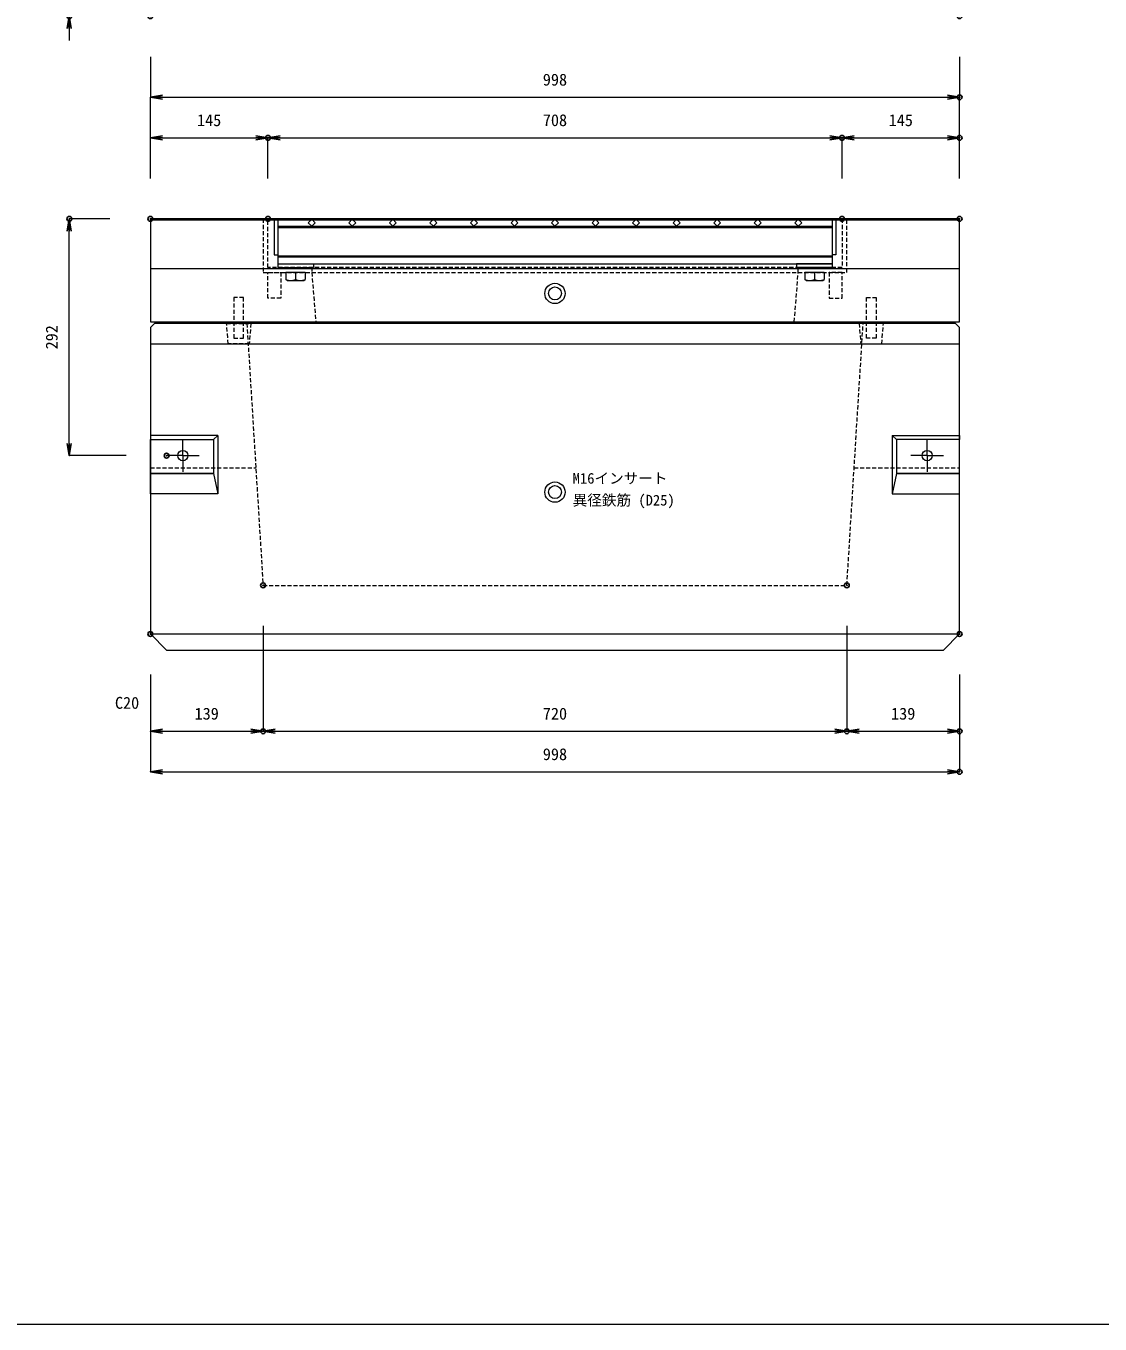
# Model space of a CAD drawing. Units: millimetres, scale not verified. Extents: x -1945 to 4989, y -1420 to 1420.
# Drawn here: x -815 to 510, y -1420 to 181 of the extents above; entities that cross this region are included whole.
import ezdxf
from ezdxf.enums import TextEntityAlignment as Align

# ---------------------------------------------------------------- set-up
doc = ezdxf.new("R2010")
doc.units = ezdxf.units.MM
doc.header["$LTSCALE"] = 10
doc.header["$PDMODE"] = 32
doc.header["$PDSIZE"] = 6
doc.linetypes.add('USER1', pattern=[0.75, 0.5, -0.25])
doc.layers.add('0-0_0', color=7, linetype='Continuous')
doc.layers.add('0-2_DEFPOINTS', color=7, linetype='Continuous')
for name, color, linetype, lineweight in [('0-1_TITLE', 7, 'Continuous', 18), ('0-3_KIJUN', 7, 'USER1', 18), ('0-5_SUNPO_S10', 3, 'Continuous', 18), ('0-B_10-GR', 30, 'Continuous', 18)]:
    doc.layers.add(name, color=color, linetype=linetype, lineweight=lineweight)
doc.styles.add('ＭＳ ゴシック', font='')
doc.styles.get('ＭＳ ゴシック').set_extended_font_data('MS Gothic')

# ---------------------------------------------------------------- blocks, each defined once
blk = doc.blocks.new('M16_insert')
at = {"layer": '0-3_KIJUN', "color": 3, "linetype": 'Continuous'}
for radius in [12.5, 8]:
    blk.add_circle((0, 0), radius, dxfattribs=at)
blk = doc.blocks.new('_OPEN')
at = {"layer": '0-0_0'}
blk.add_line((0, 0), (-1, 0), dxfattribs=at)
blk.add_lwpolyline([(-1, 0.1667), (0, 0), (-1, -0.1667)], dxfattribs=at)
blk = doc.blocks.new('D6')
at = {"layer": '0-2_DEFPOINTS'}
for p in [(1422.34, 911.12), (1283.34, 851.12), (1422.34, 731.12)]:
    blk.add_point(p, dxfattribs=at)
at = {"layer": '0-5_SUNPO_S10'}
for p, q in [((1422.34, 861.12), (1422.34, 731.12)), ((1283.34, 801.12), (1283.34, 731.12)), ((1298.34, 731.12), (1407.34, 731.12))]:
    blk.add_line(p, q, dxfattribs=at)
at = {"layer": '0-5_SUNPO_S10', "xscale": 15, "yscale": 15, "rotation": 180}
blk.add_blockref('_OPEN', (1283.34, 731.12), dxfattribs=at)
at = {"layer": '0-5_SUNPO_S10', "xscale": 15, "yscale": 15}
blk.add_blockref('_OPEN', (1422.34, 731.12), dxfattribs=at)
at = {"layer": '0-5_SUNPO_S10', "color": 7, "style": 'ＭＳ ゴシック'}
blk.add_text('139', height=14.66, dxfattribs=at).set_placement((1337.84, 741.12), align=Align.BOTTOM_LEFT)
blk = doc.blocks.new('D7')
at = {"layer": '0-2_DEFPOINTS'}
for p in [(1422.34, 911.12), (2142.34, 911.12), (2142.34, 731.12)]:
    blk.add_point(p, dxfattribs=at)
at = {"layer": '0-5_SUNPO_S10'}
for p, q in [((1422.34, 861.12), (1422.34, 731.12)), ((2142.34, 861.12), (2142.34, 731.12)), ((1437.34, 731.12), (2127.34, 731.12))]:
    blk.add_line(p, q, dxfattribs=at)
at = {"layer": '0-5_SUNPO_S10', "xscale": 15, "yscale": 15, "rotation": 180}
blk.add_blockref('_OPEN', (1422.34, 731.12), dxfattribs=at)
at = {"layer": '0-5_SUNPO_S10', "xscale": 15, "yscale": 15}
blk.add_blockref('_OPEN', (2142.34, 731.12), dxfattribs=at)
at = {"layer": '0-5_SUNPO_S10', "color": 7, "style": 'ＭＳ ゴシック'}
blk.add_text('720', height=14.66, dxfattribs=at).set_placement((1767.34, 741.12), align=Align.BOTTOM_LEFT)
blk = doc.blocks.new('D8')
at = {"layer": '0-2_DEFPOINTS'}
for p in [(2142.34, 911.12), (2281.34, 851.12), (2281.34, 731.12)]:
    blk.add_point(p, dxfattribs=at)
at = {"layer": '0-5_SUNPO_S10'}
for p, q in [((2142.34, 861.12), (2142.34, 731.12)), ((2281.34, 801.12), (2281.34, 731.12)), ((2157.34, 731.12), (2266.34, 731.12))]:
    blk.add_line(p, q, dxfattribs=at)
at = {"layer": '0-5_SUNPO_S10', "xscale": 15, "yscale": 15, "rotation": 180}
blk.add_blockref('_OPEN', (2142.34, 731.12), dxfattribs=at)
at = {"layer": '0-5_SUNPO_S10', "xscale": 15, "yscale": 15}
blk.add_blockref('_OPEN', (2281.34, 731.12), dxfattribs=at)
at = {"layer": '0-5_SUNPO_S10', "color": 7, "style": 'ＭＳ ゴシック'}
blk.add_text('139', height=14.66, dxfattribs=at).set_placement((2196.84, 741.12), align=Align.BOTTOM_LEFT)
blk = doc.blocks.new('D9')
at = {"layer": '0-2_DEFPOINTS'}
for p in [(1283.34, 851.12), (2281.34, 851.12), (2281.34, 681.12)]:
    blk.add_point(p, dxfattribs=at)
at = {"layer": '0-5_SUNPO_S10'}
for p, q in [((1283.34, 801.12), (1283.34, 681.12)), ((2281.34, 801.12), (2281.34, 681.12)), ((1298.34, 681.12), (2266.34, 681.12))]:
    blk.add_line(p, q, dxfattribs=at)
at = {"layer": '0-5_SUNPO_S10', "xscale": 15, "yscale": 15, "rotation": 180}
blk.add_blockref('_OPEN', (1283.34, 681.12), dxfattribs=at)
at = {"layer": '0-5_SUNPO_S10', "xscale": 15, "yscale": 15}
blk.add_blockref('_OPEN', (2281.34, 681.12), dxfattribs=at)
at = {"layer": '0-5_SUNPO_S10', "color": 7, "style": 'ＭＳ ゴシック'}
blk.add_text('998', height=14.66, dxfattribs=at).set_placement((1767.34, 691.12), align=Align.BOTTOM_LEFT)
blk = doc.blocks.new('D10')
at = {"layer": '0-2_DEFPOINTS'}
for p in [(1183.34, 1363.12), (1283.34, 1363.12), (1303.34, 1071.12)]:
    blk.add_point(p, dxfattribs=at)
at = {"layer": '0-5_SUNPO_S10'}
for p, q in [((1233.34, 1363.12), (1183.34, 1363.12)), ((1183.34, 1086.12), (1183.34, 1348.12)), ((1253.34, 1071.12), (1183.34, 1071.12))]:
    blk.add_line(p, q, dxfattribs=at)
at = {"layer": '0-5_SUNPO_S10', "xscale": 15, "yscale": 15}
for p, rotation in [((1183.34, 1363.12), 90), ((1183.34, 1071.12), 270)]:
    blk.add_blockref('_OPEN', p, dxfattribs=dict(at, rotation=rotation))
at = {"layer": '0-5_SUNPO_S10', "color": 7, "style": 'ＭＳ ゴシック'}
blk.add_text('292', height=14.66, rotation=90, dxfattribs=at).set_placement((1173.34, 1202.12), align=Align.BOTTOM_LEFT)
blk = doc.blocks.new('D11')
at = {"layer": '0-2_DEFPOINTS'}
for p in [(1428.34, 1463.12), (1283.34, 1363.12), (1428.34, 1363.12)]:
    blk.add_point(p, dxfattribs=at)
at = {"layer": '0-5_SUNPO_S10'}
for p, q in [((1283.34, 1413.12), (1283.34, 1463.12)), ((1298.34, 1463.12), (1413.34, 1463.12)), ((1428.34, 1413.12), (1428.34, 1463.12))]:
    blk.add_line(p, q, dxfattribs=at)
at = {"layer": '0-5_SUNPO_S10', "xscale": 15, "yscale": 15, "rotation": 180}
blk.add_blockref('_OPEN', (1283.34, 1463.12), dxfattribs=at)
at = {"layer": '0-5_SUNPO_S10', "xscale": 15, "yscale": 15}
blk.add_blockref('_OPEN', (1428.34, 1463.12), dxfattribs=at)
at = {"layer": '0-5_SUNPO_S10', "color": 7, "style": 'ＭＳ ゴシック'}
blk.add_text('145', height=14.66, dxfattribs=at).set_placement((1340.84, 1473.12), align=Align.BOTTOM_LEFT)
blk = doc.blocks.new('D12')
at = {"layer": '0-2_DEFPOINTS'}
for p in [(2136.34, 1463.12), (1428.34, 1363.12), (2136.34, 1363.12)]:
    blk.add_point(p, dxfattribs=at)
at = {"layer": '0-5_SUNPO_S10'}
for p, q in [((1428.34, 1413.12), (1428.34, 1463.12)), ((1443.34, 1463.12), (2121.34, 1463.12)), ((2136.34, 1413.12), (2136.34, 1463.12))]:
    blk.add_line(p, q, dxfattribs=at)
at = {"layer": '0-5_SUNPO_S10', "xscale": 15, "yscale": 15, "rotation": 180}
blk.add_blockref('_OPEN', (1428.34, 1463.12), dxfattribs=at)
at = {"layer": '0-5_SUNPO_S10', "xscale": 15, "yscale": 15}
blk.add_blockref('_OPEN', (2136.34, 1463.12), dxfattribs=at)
at = {"layer": '0-5_SUNPO_S10', "color": 7, "style": 'ＭＳ ゴシック'}
blk.add_text('708', height=14.66, dxfattribs=at).set_placement((1767.34, 1473.12), align=Align.BOTTOM_LEFT)
blk = doc.blocks.new('D13')
at = {"layer": '0-2_DEFPOINTS'}
for p in [(2281.34, 1463.12), (2136.34, 1363.12), (2281.34, 1363.12)]:
    blk.add_point(p, dxfattribs=at)
at = {"layer": '0-5_SUNPO_S10'}
for p, q in [((2136.34, 1413.12), (2136.34, 1463.12)), ((2151.34, 1463.12), (2266.34, 1463.12)), ((2281.34, 1413.12), (2281.34, 1463.12))]:
    blk.add_line(p, q, dxfattribs=at)
at = {"layer": '0-5_SUNPO_S10', "xscale": 15, "yscale": 15, "rotation": 180}
blk.add_blockref('_OPEN', (2136.34, 1463.12), dxfattribs=at)
at = {"layer": '0-5_SUNPO_S10', "xscale": 15, "yscale": 15}
blk.add_blockref('_OPEN', (2281.34, 1463.12), dxfattribs=at)
at = {"layer": '0-5_SUNPO_S10', "color": 7, "style": 'ＭＳ ゴシック'}
blk.add_text('145', height=14.66, dxfattribs=at).set_placement((2193.84, 1473.12), align=Align.BOTTOM_LEFT)
blk = doc.blocks.new('D14')
at = {"layer": '0-2_DEFPOINTS'}
for p in [(2281.34, 1513.12), (1283.34, 1363.12), (2281.34, 1363.12)]:
    blk.add_point(p, dxfattribs=at)
at = {"layer": '0-5_SUNPO_S10'}
for p, q in [((1283.34, 1413.12), (1283.34, 1513.12)), ((1298.34, 1513.12), (2266.34, 1513.12)), ((2281.34, 1413.12), (2281.34, 1513.12))]:
    blk.add_line(p, q, dxfattribs=at)
at = {"layer": '0-5_SUNPO_S10', "xscale": 15, "yscale": 15, "rotation": 180}
blk.add_blockref('_OPEN', (1283.34, 1513.12), dxfattribs=at)
at = {"layer": '0-5_SUNPO_S10', "xscale": 15, "yscale": 15}
blk.add_blockref('_OPEN', (2281.34, 1513.12), dxfattribs=at)
at = {"layer": '0-5_SUNPO_S10', "color": 7, "style": 'ＭＳ ゴシック'}
blk.add_text('998', height=14.66, dxfattribs=at).set_placement((1767.34, 1523.12), align=Align.BOTTOM_LEFT)
blk = doc.blocks.new('D15')
at = {"layer": '0-2_DEFPOINTS'}
for p in [(1283.34, 1613.12), (2281.34, 1613.12), (2281.34, 1513.12)]:
    blk.add_point(p, dxfattribs=at)
at = {"layer": '0-5_SUNPO_S10'}
for p, q in [((1283.34, 1563.12), (1283.34, 1513.12)), ((2281.34, 1563.12), (2281.34, 1513.12)), ((1298.34, 1513.12), (2266.34, 1513.12))]:
    blk.add_line(p, q, dxfattribs=at)
at = {"layer": '0-5_SUNPO_S10', "xscale": 15, "yscale": 15, "rotation": 180}
blk.add_blockref('_OPEN', (1283.34, 1513.12), dxfattribs=at)
at = {"layer": '0-5_SUNPO_S10', "xscale": 15, "yscale": 15}
blk.add_blockref('_OPEN', (2281.34, 1513.12), dxfattribs=at)
at = {"layer": '0-5_SUNPO_S10', "color": 7, "style": 'ＭＳ ゴシック'}
blk.add_text('998', height=14.66, dxfattribs=at).set_placement((1767.34, 1523.12), align=Align.BOTTOM_LEFT)
blk = doc.blocks.new('D18')
at = {"layer": '0-2_DEFPOINTS'}
for p in [(1283.34, 1638.12), (1183.34, 1613.12), (1283.34, 1613.12)]:
    blk.add_point(p, dxfattribs=at)
at = {"layer": '0-5_SUNPO_S10'}
for p, q in [((1183.34, 1653.12), (1183.34, 1668.12)), ((1233.34, 1638.12), (1183.34, 1638.12)), ((1183.34, 1638.12), (1183.34, 1613.12)), ((1233.34, 1613.12), (1183.34, 1613.12)), ((1183.34, 1598.12), (1183.34, 1583.12))]:
    blk.add_line(p, q, dxfattribs=at)
at = {"layer": '0-5_SUNPO_S10', "xscale": 15, "yscale": 15}
for p, rotation in [((1183.34, 1638.12), 270), ((1183.34, 1613.12), 90)]:
    blk.add_blockref('_OPEN', p, dxfattribs=dict(at, rotation=rotation))
at = {"layer": '0-5_SUNPO_S10', "color": 7, "style": 'ＭＳ ゴシック'}
blk.add_text('25', height=14.66, rotation=90, dxfattribs=at).set_placement((1173.34, 1615.62), align=Align.BOTTOM_LEFT)
blk = doc.blocks.new('A$C0DF307B4')
at = {"layer": '0-B_10-GR'}
for p, q in [((0, 75.5), (0, 31.5)), ((0, 75.5), (4.5, 75.5)), ((4.5, 75.5), (4.5, 31.5)), ((4.5, 75.5), (4.5, 20.5)), ((4.5, 75.5), (688.5, 75.5)), ((4.5, 67), (688.5, 67)), ((4.5, 65.5), (688.5, 65.5)), ((46.5, 75.5), (42.26, 71.26)), ((42.26, 71.26), (46.5, 67.02)), ((50.74, 71.26), (46.5, 75.5)), ((46.5, 67.02), (50.74, 71.26)), ((96.5, 75.5), (92.26, 71.26)), ((92.26, 71.26), (96.5, 67.02)), ((100.74, 71.26), (96.5, 75.5)), ((96.5, 67.02), (100.74, 71.26)), ((146.5, 75.5), (142.26, 71.26)), ((142.26, 71.26), (146.5, 67.02)), ((150.74, 71.26), (146.5, 75.5)), ((146.5, 67.02), (150.74, 71.26)), ((196.5, 75.5), (192.26, 71.26)), ((192.26, 71.26), (196.5, 67.02)), ((200.74, 71.26), (196.5, 75.5)), ((196.5, 67.02), (200.74, 71.26)), ((246.5, 75.5), (242.26, 71.26)), ((242.26, 71.26), (246.5, 67.02)), ((250.74, 71.26), (246.5, 75.5)), ((246.5, 67.02), (250.74, 71.26)), ((296.5, 75.5), (292.26, 71.26)), ((292.26, 71.26), (296.5, 67.02)), ((300.74, 71.26), (296.5, 75.5)), ((296.5, 67.02), (300.74, 71.26)), ((346.5, 75.5), (342.26, 71.26)), ((342.26, 71.26), (346.5, 67.02)), ((350.74, 71.26), (346.5, 75.5)), ((346.5, 67.02), (350.74, 71.26)), ((396.5, 75.5), (392.26, 71.26)), ((392.26, 71.26), (396.5, 67.02)), ((400.74, 71.26), (396.5, 75.5)), ((396.5, 67.02), (400.74, 71.26)), ((446.5, 75.5), (442.26, 71.26)), ((442.26, 71.26), (446.5, 67.02)), ((450.74, 71.26), (446.5, 75.5)), ((446.5, 67.02), (450.74, 71.26)), ((496.5, 75.5), (492.26, 71.26)), ((492.26, 71.26), (496.5, 67.02)), ((500.74, 71.26), (496.5, 75.5)), ((496.5, 67.02), (500.74, 71.26)), ((546.5, 75.5), (542.26, 71.26)), ((542.26, 71.26), (546.5, 67.02)), ((550.74, 71.26), (546.5, 75.5)), ((546.5, 67.02), (550.74, 71.26)), ((596.5, 75.5), (592.26, 71.26)), ((592.26, 71.26), (596.5, 67.02)), ((600.74, 71.26), (596.5, 75.5)), ((596.5, 67.02), (600.74, 71.26)), ((646.5, 75.5), (642.26, 71.26)), ((642.26, 71.26), (646.5, 67.02)), ((650.74, 71.26), (646.5, 75.5)), ((646.5, 67.02), (650.74, 71.26)), ((688.5, 75.5), (688.5, 31.5)), ((693, 75.5), (688.5, 75.5)), ((688.5, 75.5), (688.5, 20.5)), ((693, 75.5), (693, 31.5)), ((0, 31.5), (4.5, 31.5)), ((4.5, 30.5), (688.5, 30.5)), ((4.5, 29), (688.5, 29)), ((4.5, 20.5), (4.5, 16)), ((4.5, 20.5), (48.5, 20.5)), ((4.5, 20.5), (688.5, 20.5)), ((48.5, 20.5), (48.5, 16)), ((644.5, 20.5), (644.5, 16)), ((688.5, 20.5), (644.5, 20.5)), ((693, 31.5), (688.5, 31.5)), ((688.5, 20.5), (688.5, 16)), ((4.5, 16), (48.5, 16)), ((14.5, 10), (14.5, 1.08)), ((38.5, 10), (14.5, 10)), ((16.37, 0), (14.5, 1.08)), ((16.37, 0), (36.63, 0)), ((26.5, 10), (26.5, 1.08)), ((36.63, 0), (38.5, 1.08)), ((38.5, 10), (38.5, 1.08)), ((688.5, 16), (644.5, 16)), ((678.5, 10), (654.5, 10)), ((654.5, 10), (654.5, 1.08)), ((656.37, 0), (654.5, 1.08)), ((656.37, 0), (676.63, 0)), ((666.5, 10), (666.5, 1.08)), ((676.63, 0), (678.5, 1.08)), ((678.5, 10), (678.5, 1.08))]:
    blk.add_line(p, q, dxfattribs=at)
for centre in [(20.5, 17.18), (32.5, 17.18), (660.5, 17.18), (672.5, 17.18)]:
    blk.add_arc(centre, 17.18, 249.5627, 290.4373, dxfattribs=at)

msp = doc.modelspace()

# ---------------------------------------------------------------- linework, layer by layer
at = {"layer": '0-1_TITLE', "color": 2}
msp.add_lwpolyline([(-1945, -1420), (1945, -1420), (1945, 1420), (-1945, 1420)], close=True, dxfattribs=at)
msp.add_lwpolyline([(-1945, -1420), (1945, -1420), (1945, 1420), (-1945, 1420)], close=True, dxfattribs=at)
at = {"layer": '0-3_KIJUN', "linetype": 'Continuous'}
for p, q in [((-661.66, -58.15), (336.34, -58.15)), ((-661.66, -118.14), (336.34, -118.14)), ((-661.66, -210.89), (336.34, -210.89)), ((-621.66, -348.88), (-621.66, -328.88)), ((296.34, -348.88), (296.34, -328.88)), ((-621.66, -348.88), (-641.66, -348.88)), ((-621.66, -348.88), (-621.66, -368.88)), ((-621.66, -348.88), (-601.66, -348.88)), ((296.34, -348.88), (276.34, -348.88)), ((296.34, -348.88), (316.34, -348.88)), ((296.34, -348.88), (296.34, -368.88)), ((-661.66, -568.88), (336.34, -568.88))]:
    msp.add_line(p, q, dxfattribs=at)
at = {"layer": '0-3_KIJUN'}
for p, q in [((-661.66, -363.88), (-531.37, -363.88)), ((206.05, -363.88), (336.34, -363.88))]:
    msp.add_line(p, q, dxfattribs=at)
at = {"layer": '0-3_KIJUN', "linetype": 'Continuous'}
for points in [[(-661.66, -183.88), (336.34, -183.88), (336.34, -56.88), (-661.66, -56.88)], [(-661.66, -190.88), (-661.66, -568.88), (-641.66, -588.88), (316.34, -588.88), (336.34, -568.88), (336.34, -190.88), (331.34, -185.88), (-656.66, -185.88)], [(-578.66, -323.88), (-661.66, -323.88), (-661.66, -328.88), (-583.66, -328.88)], [(-661.66, -328.88), (-583.66, -328.88), (-583.66, -370.88), (-661.66, -370.88)], [(253.34, -323.88), (336.34, -323.88), (336.34, -328.88), (258.34, -328.88)], [(336.34, -328.88), (258.34, -328.88), (258.34, -370.88), (336.34, -370.88)]]:
    msp.add_lwpolyline(points, close=True, dxfattribs=at)
at = {"layer": '0-3_KIJUN'}
for points in [[(-516.66, -56.88), (-522.66, -56.88), (-522.66, -122.88), (197.34, -122.88), (197.34, -56.88), (191.34, -56.88), (191.34, -116.88), (-516.66, -116.88)], [(-516.66, -122.88), (-500.66, -122.88), (-500.66, -154.88), (-516.66, -154.88)], [(191.34, -122.88), (175.34, -122.88), (175.34, -154.88), (191.34, -154.88)], [(-546.66, -153.88), (-558.66, -153.88), (-558.66, -203.88), (-546.66, -203.88)], [(221.34, -153.88), (233.34, -153.88), (233.34, -203.88), (221.34, -203.88)], [(-567.66, -185.88), (-537.66, -185.88), (-539.66, -210.88), (-565.66, -210.88)], [(242.34, -185.88), (212.34, -185.88), (214.34, -210.88), (240.34, -210.88)]]:
    msp.add_lwpolyline(points, close=True, dxfattribs=at)
for points in [[(-462.66, -116.88), (-462.66, -122.88), (-457.66, -183.88), (132.34, -183.88), (137.34, -122.88), (137.34, -116.88)], [(-542.66, -185.88), (-522.66, -508.88), (197.34, -508.88), (217.34, -185.88)]]:
    msp.add_lwpolyline(points, dxfattribs=at)
at = {"layer": '0-3_KIJUN', "linetype": 'Continuous'}
for points in [[(-578.66, -323.88), (-578.66, -395.88), (-661.66, -395.88), (-661.66, -370.88), (-583.66, -370.88), (-578.66, -395.88)], [(253.34, -323.88), (253.34, -395.88), (336.34, -395.88), (336.34, -370.88), (258.34, -370.88), (253.34, -395.88)]]:
    msp.add_lwpolyline(points, dxfattribs=at)
for centre in [(-621.66, -348.88), (296.34, -348.88)]:
    msp.add_circle(centre, 6.35, dxfattribs=at)

# ---------------------------------------------------------------- block references
at = {"layer": '0-3_KIJUN'}
for p in [(-162.66, -148.88), (-162.66, -393.88)]:
    msp.add_blockref('M16_insert', p, dxfattribs=at)
at = {"layer": '0-5_SUNPO_S10'}
for name in ['D18', 'D15', 'D14', 'D11', 'D12', 'D13', 'D10', 'D6', 'D7', 'D8', 'D9']:
    msp.add_blockref(name, (-1945, -1420), dxfattribs=at)
at = {"layer": '0-B_10-GR'}
msp.add_blockref('A$C0DF307B4', (-509.16, -132.88), dxfattribs=at)

# ---------------------------------------------------------------- texts
at = {"layer": '0-5_SUNPO_S10', "color": 7, "style": 'ＭＳ ゴシック'}
for s, height, p in [('M16インサート', 13.2, (-140.87, -387.39)), ('異径鉄筋 (D25)', 13.2, (-140.87, -414.39)), ('C20', 14.66, (-705.36, -665.54))]:
    msp.add_text(s, height=height, dxfattribs=at).set_placement(p, align=Align.BOTTOM_LEFT)

doc.saveas('drawing.dxf')
